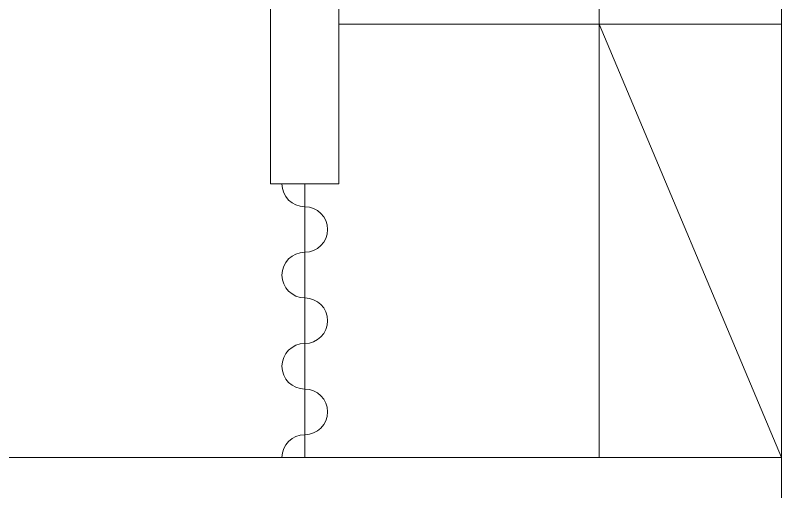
# Model space of a CAD drawing. Header units: millimetres. Extents: x -32 to 1412, y -324 to 2887.
# Drawn here: x 1060.032 to 1061.711, y 1935.524 to 1936.569 of the extents above; entities that cross this region are included whole.
import ezdxf

# ---------------------------------------------------------------- set-up
doc = ezdxf.new("R2010")
doc.units = ezdxf.units.MM
doc.header["$LTSCALE"] = 0.5
doc.layers.add('arquitetura', color=252, linetype='CONTINUOUS', lineweight=5)

msp = doc.modelspace()

# ---------------------------------------------------------------- linework, layer by layer
at = {"layer": 'arquitetura', "color": 252}
for p, q in [((1061.7112, 1958.0091), (1061.7112, 1931.7991)), ((1060.5912, 1937.4491), (1060.5912, 1936.1991)), ((1060.7412, 1937.4491), (1060.7412, 1936.1991)), ((1061.3112, 1936.5491), (1061.3112, 1936.6991)), ((1061.3412, 1936.5491), (1060.7412, 1936.5491)), ((1061.7112, 1936.5491), (1061.3112, 1936.5491)), ((1061.3112, 1935.5991), (1061.3112, 1936.5491)), ((1061.3112, 1936.5491), (1061.7112, 1935.5991)), ((1060.5912, 1936.1991), (1060.7412, 1936.1991)), ((1060.6662, 1935.5991), (1060.6662, 1936.1991)), ((1059.6912, 1935.5991), (1061.7112, 1935.5991))]:
    msp.add_line(p, q, dxfattribs=at)
for centre, start, end in [((1060.6662, 1936.1991), 180, 270), ((1060.6662, 1936.0991), 270, 90), ((1060.6662, 1935.9991), 90, 270), ((1060.6662, 1935.8991), 270, 90), ((1060.6662, 1935.7991), 90, 270), ((1060.6662, 1935.6991), 270, 90), ((1060.6662, 1935.5991), 90, 180)]:
    msp.add_arc(centre, 0.05, start, end, dxfattribs=at)

doc.saveas('drawing.dxf')
